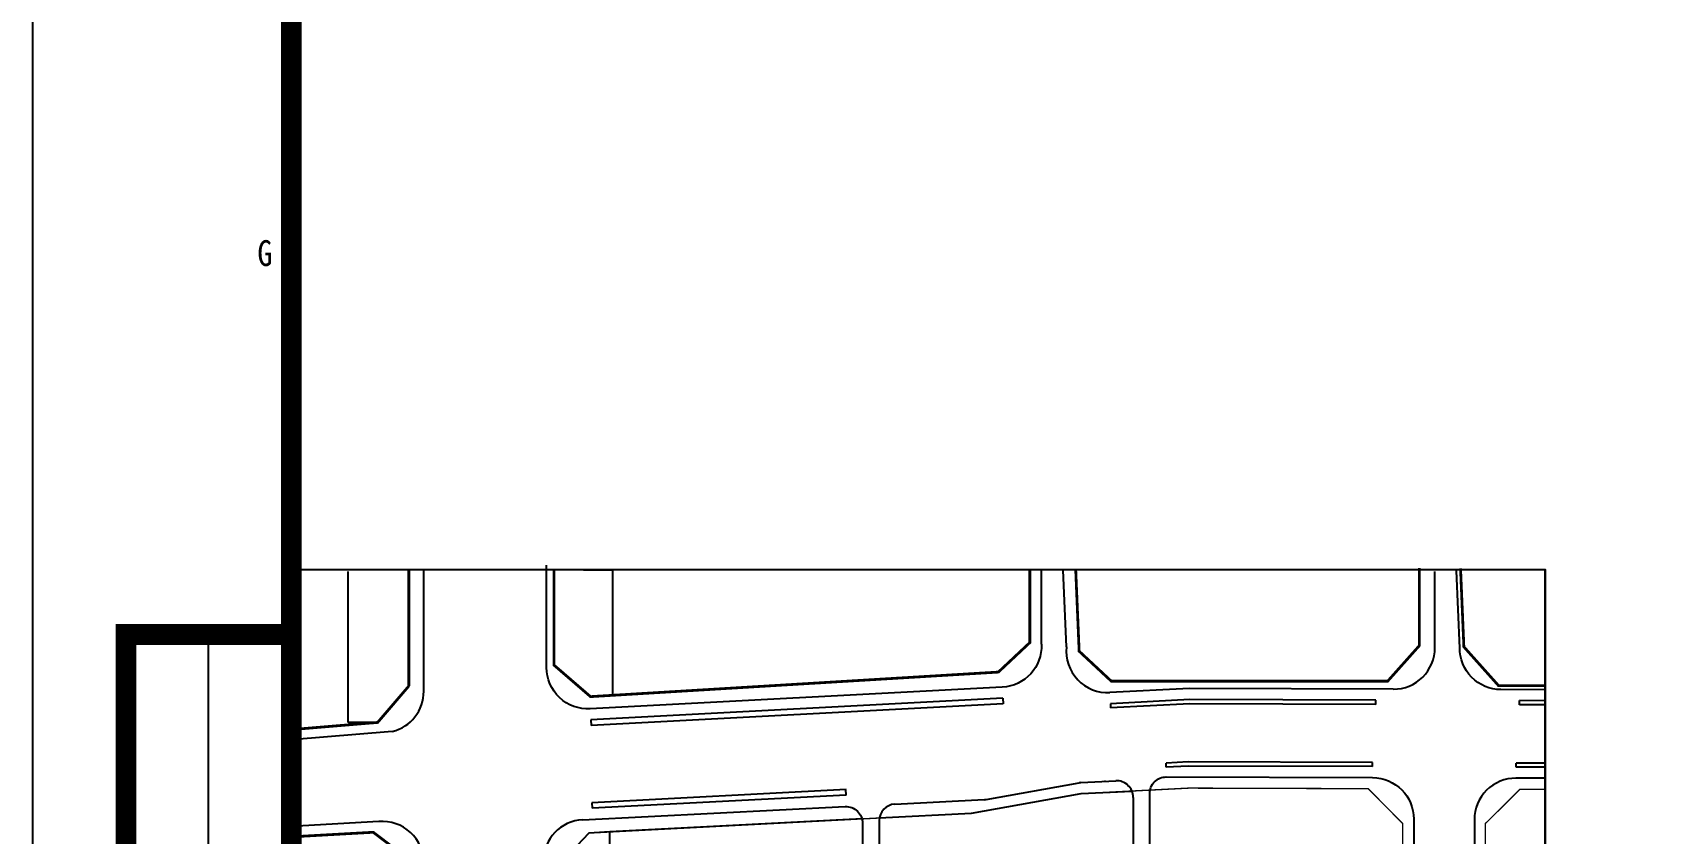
# Model space of a CAD drawing. Extents: x 164940 to 3842273, y 640355 to 1124023.
# Drawn here: x 3716273 to 3728129, y 1090224 to 1096026 of the extents above; entities that cross this region are included whole.
import ezdxf
from ezdxf.enums import TextEntityAlignment as Align

# ---------------------------------------------------------------- set-up
doc = ezdxf.new("R2010")
doc.units = 0
doc.header["$LTSCALE"] = 1000
doc.header["$MEASUREMENT"] = 0
for name, pattern in [('238400', [0.8, 0.5, -0.3]), ('ACAD_ISO04W100', [30.5, 24, -3, 0.5, -3]), ('PHANTOMX2', [127, 63.5, -12.7, 12.7, -12.7, 12.7, -12.7])]:
    doc.linetypes.add(name, pattern=pattern)
for name, color, linetype in [('G-城市绿线', 7, 'Continuous'), ('l-123', 7, 'Continuous'), ('ROAD', 4, 'Continuous'), ('TK', 6, 'Continuous'), ('红线', 1, 'Continuous'), ('道牙', 3, 'Continuous')]:
    doc.layers.add(name, color=color, linetype=linetype)
doc.styles.add('TKZ1', font='SIMHEI.TTF', dxfattribs={"width": 0.7})

# ---------------------------------------------------------------- blocks, each defined once
blk = doc.blocks.new('图框')
for p, q in [((-142208, -504711), (-142208, -445311)), ((-141308, -487311), (-139708, -487311)), ((-141308, -487311), (-139708, -487311)), ((-140508, -502911), (-140508, -487311))]:
    blk.add_line(p, q)
at = {"const_width": 200}
blk.add_lwpolyline([(-59108, -446311), (-139708, -446311), (-139708, -503711), (-59108, -503711)], close=True, dxfattribs=at)
blk.add_lwpolyline([(-139708, -503711), (-141308, -503711), (-141308, -487311), (-139708, -487311)], dxfattribs=at)
at = {"style": 'TKZ1', "width": 0.85}
blk.add_text('G', height=250, dxfattribs=at).set_placement((-139964, -483621), align=Align.MIDDLE)

msp = doc.modelspace()

# ---------------------------------------------------------------- linework, layer by layer
at = {"color": 8, "linetype": '238400', "ltscale": 5, "flags": 128}
for points in [[(3718998, 1092136), (3718998, 1091291), (3718772, 1091027), (3718559, 1091027), (3718559, 1092137), (3718998, 1092136)], [(3720475, 1091228), (3720475, 1092127), (3720050, 1092133), (3720050, 1091442), (3720314, 1091214), (3720475, 1091228)], [(3718583, 1087622), (3718583, 1090222), (3718740, 1090231), (3719031, 1090010), (3719031, 1087863), (3718780, 1087622), (3718583, 1087622)]]:
    msp.add_lwpolyline(points, dxfattribs=at)
at = {"color": 8, "linetype": 'Continuous', "const_width": 20, "flags": 128}
for points in [[(3718998, 1092136), (3718998, 1091291)], [(3723497, 1092135), (3723497, 1091606), (3723269, 1091392), (3720314, 1091214), (3720050, 1091442), (3720050, 1092133)], [(3726318, 1092146), (3726318, 1091583), (3726089, 1091326), (3724087, 1091326), (3723854, 1091543), (3723829, 1092135)], [(3727229, 1091294), (3726892, 1091294), (3726641, 1091575), (3726617, 1092143)], [(3718998, 1091291), (3718772, 1091027), (3718146, 1090975)], [(3718144, 1087622), (3718780, 1087622), (3719031, 1087861), (3719031, 1090010), (3718740, 1090231), (3718149, 1090198)]]:
    msp.add_lwpolyline(points, dxfattribs=at)
at = {"layer": 'G-城市绿线', "color": 8, "linetype": 'PHANTOMX2', "ltscale": 0.1, "const_width": 8}
msp.add_lwpolyline([(3727229, 1090542), (3727047, 1090543)], dxfattribs=at)
at = {"layer": 'l-123', "ltscale": 6}
msp.add_line((3727229, 1079379), (3727229, 1092136), dxfattribs=at)
msp.add_lwpolyline([(3718146, 1092136), (3727229, 1092136), (3727229, 1079379), (3718146, 1079379)], close=True, dxfattribs=at)
at = {"layer": 'ROAD', "color": 8}
for p, q in [((3723180, 1090469), (3723853, 1090589)), ((3723867, 1090591), (3724119, 1090604)), ((3722519, 1090435), (3723165, 1090468))]:
    msp.add_line(p, q, dxfattribs=at)
at = {"layer": 'ROAD', "color": 8, "ltscale": 6}
for points in [[(3719996, 1091473), (3719996, 1092166)], [(3723854, 1091543), (3723829, 1092135)], [(3722406, 1090335), (3723074, 1090369), (3723868, 1090511), (3724236, 1090530)], [(3718781, 1090308), (3718146, 1090272)], [(3722281, 1090328), (3720453, 1090233)]]:
    msp.add_lwpolyline(points, dxfattribs=at)
at = {"layer": 'ROAD', "color": 8}
for points in [[(3724885, 1089355), (3724485, 1089355, -0.414213), (3724365, 1089475), (3724365, 1090512, -0.415175), (3724485, 1090632), (3725979, 1090627, -0.413253), (3726278, 1090327), (3726278, 1087166)], [(3720257, 1090321), (3722159, 1090417, -0.429034), (3722285, 1090297), (3722285, 1089475, -0.414214), (3722165, 1089355), (3721765, 1089355)]]:
    msp.add_lwpolyline(points, format="xyb", dxfattribs=at)
for points in [[(3724245, 1090484), (3724245, 1089035)], [(3722405, 1090315), (3722405, 1089035)]]:
    msp.add_lwpolyline(points, dxfattribs=at)
msp.add_lwpolyline([(3720453, 1090233), (3720302, 1090225), (3720052, 1089962), (3720049, 1086003), (3720449, 1086003), (3720453, 1090233)], close=True, dxfattribs=at)
for centre, radius, start, end in [((3723874, 1090471), 120, 92.9729, 100.0974), ((3724045, 1090480), 120, 90, 92.9729), ((3724125, 1090484), 120, 0, 92.9729), ((3722525, 1090315), 120, 92.8838, 180), ((3723159, 1090587), 120, 272.8838, 280.0974), ((3720273, 1090022), 300, 93.0078, 179.953)]:
    msp.add_arc(centre, radius, start, end, dxfattribs=at)
at = {"layer": '红线', "color": 8, "linetype": 'ACAD_ISO04W100', "const_width": 10}
msp.add_lwpolyline([(3726197, 1087165), (3726197, 1090296), (3725947, 1090547), (3724648, 1090551), (3723868, 1090511), (3723074, 1090369), (3720453, 1090233), (3720302, 1090225), (3720052, 1089962), (3720050, 1087314), (3720050, 1087164), (3720047, 1083836), (3720045, 1081486), (3720295, 1081236), (3720445, 1081236), (3723045, 1081234), (3723845, 1081134), (3725947, 1081132), (3726197, 1081382), (3726197, 1083972)], close=True, dxfattribs=at)
at = {"layer": '红线', "color": 8, "const_width": 10}
msp.add_lwpolyline([(3727229, 1090542), (3727047, 1090543), (3726797, 1090294), (3726797, 1087165), (3726797, 1084513), (3727229, 1084513)], dxfattribs=at)
at = {"layer": '道牙', "color": 8, "ltscale": 100}
for p, q in [((3724654, 1091273), (3724076, 1091243)), ((3726130, 1091268), (3724654, 1091273)), ((3724485, 1090703), (3724485, 1090733)), ((3727229, 1090623), (3727018, 1090623)), ((3727229, 1090733), (3727019, 1090733)), ((3727229, 1090703), (3727019, 1090703)), ((3726717, 1090323), (3726717, 1087166))]:
    msp.add_line(p, q, dxfattribs=at)
at = {"layer": '道牙', "color": 8}
for p, q in [((3723301, 1091202), (3723303, 1091162)), ((3724081, 1091163), (3724082, 1091133)), ((3726004, 1091158), (3726004, 1091188)), ((3727044, 1091155), (3727044, 1091185)), ((3720316, 1091046), (3720318, 1091006)), ((3725979, 1090707), (3725979, 1090737)), ((3725979, 1090707), (3725979, 1090737)), ((3727019, 1090703), (3727019, 1090733)), ((3720324, 1090445), (3720326, 1090405))]:
    msp.add_line(p, q, dxfattribs=at)
at = {"layer": '道牙', "color": 8, "ltscale": 100}
for points in [[(3718878, 1090961, 0.345568), (3719106, 1091253), (3719106, 1092136)], [(3723581, 1091594, -0.411072), (3723297, 1091282), (3720312, 1091125, -0.429575), (3719996, 1091425), (3719996, 1091473)], [(3727229, 1091264), (3726910, 1091265, -0.415765), (3726611, 1091568)]]:
    msp.add_lwpolyline(points, format="xyb", dxfattribs=at)
for points in [[(3723581, 1091594), (3723581, 1092136)], [(3723763, 1091574), (3723739, 1092131)], [(3726431, 1091568), (3726431, 1092120)], [(3726611, 1091565), (3726588, 1092126)], [(3723301, 1091202), (3720316, 1091046)], [(3723303, 1091162), (3720318, 1091006)], [(3726004, 1091188), (3724656, 1091193), (3724081, 1091163)], [(3726004, 1091158), (3724656, 1091163), (3724082, 1091133)], [(3727229, 1091184), (3727044, 1091185)], [(3727229, 1091154), (3727044, 1091155)], [(3718878, 1090961), (3718146, 1090900)], [(3725979, 1090737), (3724643, 1090741), (3724485, 1090733)], [(3725979, 1090737), (3724643, 1090741), (3724485, 1090733)], [(3725979, 1090707), (3724644, 1090711), (3724485, 1090703)], [(3725979, 1090707), (3724644, 1090711), (3724485, 1090703)], [(3722165, 1090542), (3720324, 1090445)], [(3722165, 1090501), (3722163, 1090541)], [(3722165, 1090501), (3720326, 1090405)]]:
    msp.add_lwpolyline(points, dxfattribs=at)
for centre, start, end in [((3724061, 1091543), 173.9939, 272.9729), ((3726131, 1091568), 269.812, 0), ((3727017, 1090323), 89.8031, 180), ((3718806, 1090009), 359.953, 94.7779)]:
    msp.add_arc(centre, 300, start, end, dxfattribs=at)

# ---------------------------------------------------------------- block references
at = {"layer": 'TK', "xscale": 0.7491082046180964, "yscale": 0.749108204501681, "zscale": 0.7491082045191116}
msp.add_blockref('图框', (3822803, 1456713), dxfattribs=at)

doc.saveas('drawing.dxf')
